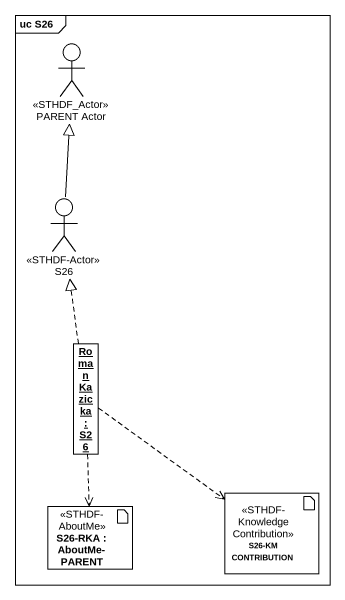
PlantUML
@startuml
mainframe uc S26
allowmixing
hide circle
hide empty members
actor "PARENT Actor" as PARENT_Actor <<STHDF_Actor>>
actor S26 <<STHDF-Actor>>
object "Roman Kazicka : S26" as Roman_Kazicka
artifact "S26-RKA : AboutMe-PARENT" as S26_RKA <<STHDF-AboutMe>>
artifact "S26-KM CONTRIBUTION" as S26_KM_CONTRIBUTION <<STHDF-KnowledgeContribution>>
S26 -up-|> PARENT_Actor
Roman_Kazicka .up.|> S26
Roman_Kazicka ..> S26_RKA
Roman_Kazicka ..> S26_KM_CONTRIBUTION
@enduml
